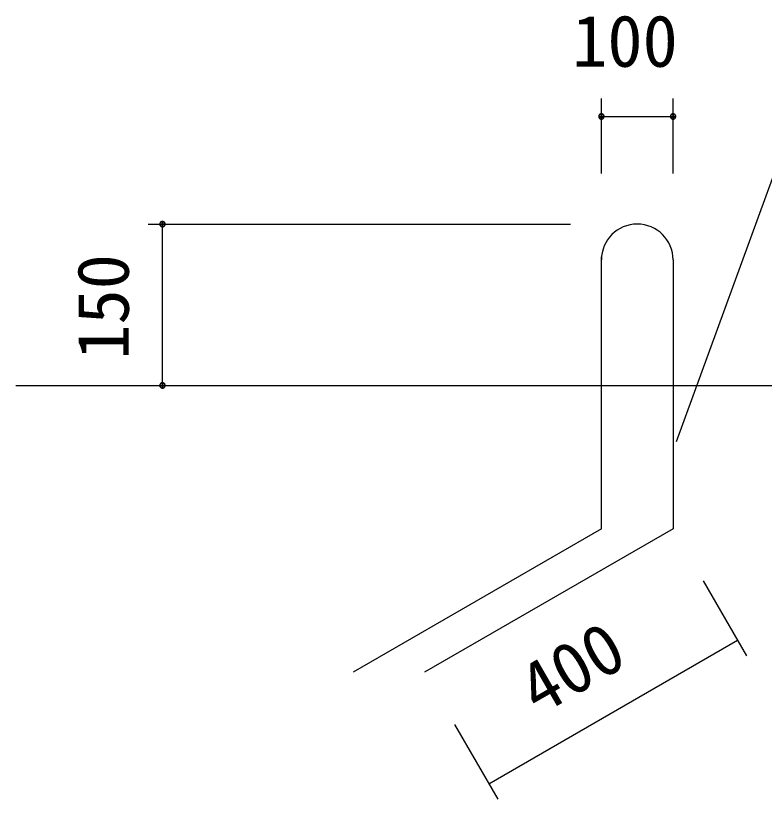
# Model space of a CAD drawing. Units: millimetres, scale not verified. Extents: x -14850 to 14850, y -10500 to 10500.
# Drawn here: x -876 to 795, y 6024 to 7773 of the extents above; entities that cross this region are included whole.
import ezdxf
from ezdxf.enums import TextEntityAlignment as Align

# ---------------------------------------------------------------- set-up
doc = ezdxf.new("R2010")
doc.units = ezdxf.units.MM
doc.header["$LTSCALE"] = 50
doc.layers.add('0-4_文字', color=5, linetype='Continuous', lineweight=25)
doc.styles.add('ＭＳ ゴシック', font='')
doc.styles.get('ＭＳ ゴシック').set_extended_font_data('MS Gothic')

msp = doc.modelspace()

# ---------------------------------------------------------------- linework, layer by layer
at = {"layer": '0-4_文字', "color": 2}
for p, q in [((431.71, 7420.99), (431.71, 7588.13)), ((591.71, 7420.99), (591.71, 7588.13)), ((431.71, 7548.13), (591.71, 7548.13)), ((-579.66, 7307.85), (362.68, 7307.85)), ((-548.03, 6947.82), (-548.03, 7307.85)), ((-579.66, 6947.82), (-304.24, 6947.82)), ((658.88, 6511.48), (755.42, 6344.27)), ((180.6, 6058.59), (735.42, 6378.91)), ((104.07, 6191.16), (200.61, 6023.95))]:
    msp.add_line(p, q, dxfattribs=at)
at = {"layer": '0-4_文字'}
for p, q in [((431.71, 7546.13), (426.07, 7546.13)), ((431.71, 7552.13), (427.26, 7552.13)), ((436.18, 7552.13), (431.71, 7552.13)), ((437.36, 7546.13), (431.71, 7546.13)), ((591.71, 7546.13), (586.07, 7546.13)), ((591.71, 7552.13), (587.26, 7552.13)), ((596.18, 7552.13), (591.71, 7552.13)), ((597.36, 7546.13), (591.71, 7546.13)), ((-548.03, 7311.85), (-552.49, 7311.85)), ((-543.57, 7311.85), (-548.03, 7311.85)), ((-548.03, 7305.85), (-553.67, 7305.85)), ((-542.38, 7305.85), (-548.03, 7305.85)), ((-548.03, 6945.82), (-553.67, 6945.82)), ((-548.03, 6951.82), (-552.49, 6951.82)), ((-543.57, 6951.82), (-548.03, 6951.82)), ((-542.38, 6945.82), (-548.03, 6945.82))]:
    msp.add_line(p, q, dxfattribs=at)
at = {"layer": '0-4_文字', "color": 3}
for p, q in [((599.26, 6822.73), (856.41, 7527.88)), ((431.71, 6627.82), (431.71, 7235.12)), ((591.71, 7227.85), (591.71, 6627.82)), ((-875.76, 6947.82), (1867.41, 6947.82)), ((431.71, 6627.82), (-122.52, 6307.83)), ((591.71, 6627.82), (36.9, 6307.5))]:
    msp.add_line(p, q, dxfattribs=at)
at = {"layer": '0-4_文字'}
for points in [[(431.71, 7554.13), (430.96, 7554.09), (430.22, 7553.95), (429.51, 7553.71), (428.82, 7553.39), (428.19, 7552.99), (427.61, 7552.51), (427.09, 7551.96), (426.65, 7551.35), (426.29, 7550.69), (426.01, 7549.99), (425.82, 7549.26), (425.73, 7548.51), (425.71, 7548.13), (431.71, 7548.13)], [(425.71, 7548.13), (425.76, 7547.38), (425.9, 7546.64), (426.14, 7545.93), (426.46, 7545.24), (426.86, 7544.61), (427.34, 7544.03), (427.89, 7543.51), (428.5, 7543.07), (429.16, 7542.71), (429.86, 7542.43), (430.59, 7542.24), (431.34, 7542.15), (431.71, 7542.13), (431.71, 7548.13)], [(437.71, 7548.13), (437.67, 7548.89), (437.53, 7549.63), (437.29, 7550.34), (436.97, 7551.02), (436.57, 7551.66), (436.09, 7552.24), (435.54, 7552.76), (434.93, 7553.2), (434.27, 7553.56), (433.57, 7553.84), (432.84, 7554.03), (432.09, 7554.12), (431.71, 7554.13), (431.71, 7548.13)], [(431.71, 7542.13), (432.47, 7542.18), (433.21, 7542.32), (433.92, 7542.56), (434.6, 7542.88), (435.24, 7543.28), (435.82, 7543.76), (436.34, 7544.31), (436.78, 7544.92), (437.14, 7545.58), (437.42, 7546.28), (437.61, 7547.01), (437.7, 7547.76), (437.71, 7548.13), (431.71, 7548.13)], [(591.71, 7554.13), (590.96, 7554.09), (590.22, 7553.95), (589.51, 7553.71), (588.82, 7553.39), (588.19, 7552.99), (587.61, 7552.51), (587.09, 7551.96), (586.65, 7551.35), (586.29, 7550.69), (586.01, 7549.99), (585.82, 7549.26), (585.73, 7548.51), (585.71, 7548.13), (591.71, 7548.13)], [(585.71, 7548.13), (585.76, 7547.38), (585.9, 7546.64), (586.14, 7545.93), (586.46, 7545.24), (586.86, 7544.61), (587.34, 7544.03), (587.89, 7543.51), (588.5, 7543.07), (589.16, 7542.71), (589.86, 7542.43), (590.59, 7542.24), (591.34, 7542.15), (591.71, 7542.13), (591.71, 7548.13)], [(597.71, 7548.13), (597.67, 7548.89), (597.53, 7549.63), (597.29, 7550.34), (596.97, 7551.02), (596.57, 7551.66), (596.09, 7552.24), (595.54, 7552.76), (594.93, 7553.2), (594.27, 7553.56), (593.57, 7553.84), (592.84, 7554.03), (592.09, 7554.12), (591.71, 7554.13), (591.71, 7548.13)], [(591.71, 7542.13), (592.47, 7542.18), (593.21, 7542.32), (593.92, 7542.56), (594.61, 7542.88), (595.24, 7543.28), (595.82, 7543.76), (596.34, 7544.31), (596.78, 7544.92), (597.14, 7545.58), (597.42, 7546.28), (597.61, 7547.01), (597.7, 7547.76), (597.71, 7548.13), (591.71, 7548.13)], [(-548.03, 7313.85), (-548.78, 7313.8), (-549.52, 7313.66), (-550.24, 7313.43), (-550.92, 7313.11), (-551.55, 7312.7), (-552.14, 7312.22), (-552.65, 7311.67), (-553.09, 7311.06), (-553.46, 7310.4), (-553.73, 7309.7), (-553.92, 7308.97), (-554.02, 7308.22), (-554.03, 7307.85), (-548.03, 7307.85)], [(-542.03, 7307.85), (-542.08, 7308.6), (-542.22, 7309.34), (-542.45, 7310.06), (-542.77, 7310.74), (-543.17, 7311.37), (-543.65, 7311.95), (-544.2, 7312.47), (-544.81, 7312.91), (-545.47, 7313.28), (-546.17, 7313.55), (-546.9, 7313.74), (-547.65, 7313.84), (-548.03, 7313.85), (-548.03, 7307.85)], [(-554.03, 7307.85), (-553.98, 7307.1), (-553.84, 7306.36), (-553.61, 7305.64), (-553.29, 7304.96), (-552.88, 7304.32), (-552.4, 7303.74), (-551.85, 7303.22), (-551.24, 7302.78), (-550.58, 7302.42), (-549.88, 7302.14), (-549.15, 7301.95), (-548.4, 7301.86), (-548.03, 7301.85), (-548.03, 7307.85)], [(-548.03, 7301.85), (-547.28, 7301.89), (-546.54, 7302.04), (-545.82, 7302.27), (-545.14, 7302.59), (-544.5, 7302.99), (-543.92, 7303.47), (-543.4, 7304.02), (-542.96, 7304.63), (-542.6, 7305.29), (-542.32, 7305.99), (-542.13, 7306.72), (-542.04, 7307.47), (-542.03, 7307.85), (-548.03, 7307.85)], [(-548.03, 6953.82), (-548.78, 6953.77), (-549.52, 6953.63), (-550.24, 6953.4), (-550.92, 6953.08), (-551.55, 6952.68), (-552.14, 6952.2), (-552.65, 6951.65), (-553.09, 6951.04), (-553.46, 6950.38), (-553.73, 6949.68), (-553.92, 6948.95), (-554.02, 6948.2), (-554.03, 6947.82), (-548.03, 6947.82)], [(-554.03, 6947.82), (-553.98, 6947.07), (-553.84, 6946.33), (-553.61, 6945.61), (-553.29, 6944.93), (-552.88, 6944.3), (-552.4, 6943.71), (-551.85, 6943.2), (-551.24, 6942.76), (-550.58, 6942.39), (-549.88, 6942.12), (-549.15, 6941.93), (-548.4, 6941.83), (-548.03, 6941.82), (-548.03, 6947.82)], [(-542.03, 6947.82), (-542.08, 6948.57), (-542.22, 6949.31), (-542.45, 6950.03), (-542.77, 6950.71), (-543.17, 6951.35), (-543.65, 6951.93), (-544.2, 6952.44), (-544.81, 6952.89), (-545.47, 6953.25), (-546.17, 6953.53), (-546.9, 6953.72), (-547.65, 6953.81), (-548.03, 6953.82), (-548.03, 6947.82)], [(-548.03, 6941.82), (-547.28, 6941.87), (-546.54, 6942.01), (-545.82, 6942.24), (-545.14, 6942.56), (-544.5, 6942.97), (-543.92, 6943.45), (-543.4, 6944), (-542.96, 6944.61), (-542.6, 6945.27), (-542.32, 6945.97), (-542.13, 6946.7), (-542.04, 6947.45), (-542.03, 6947.82), (-548.03, 6947.82)]]:
    msp.add_lwpolyline(points, close=True, dxfattribs=at)
at = {"layer": '0-4_文字', "color": 3}
msp.add_arc((511.71, 7227.85), 80, 0, 180, dxfattribs=at)

# ---------------------------------------------------------------- texts
at = {"layer": '0-4_文字', "color": 4, "style": 'ＭＳ ゴシック'}
msp.add_text('100', height=115.5, dxfattribs=at).set_placement((366.46, 7624.32), align=Align.BOTTOM_LEFT)
for s, rotation, p in [('150', 90, (-588.62, 7005.16)), ('400', 30, (309.26, 6178.85))]:
    msp.add_text(s, height=115.5, rotation=rotation, dxfattribs=at).set_placement(p, align=Align.BOTTOM_LEFT)

doc.saveas('drawing.dxf')
